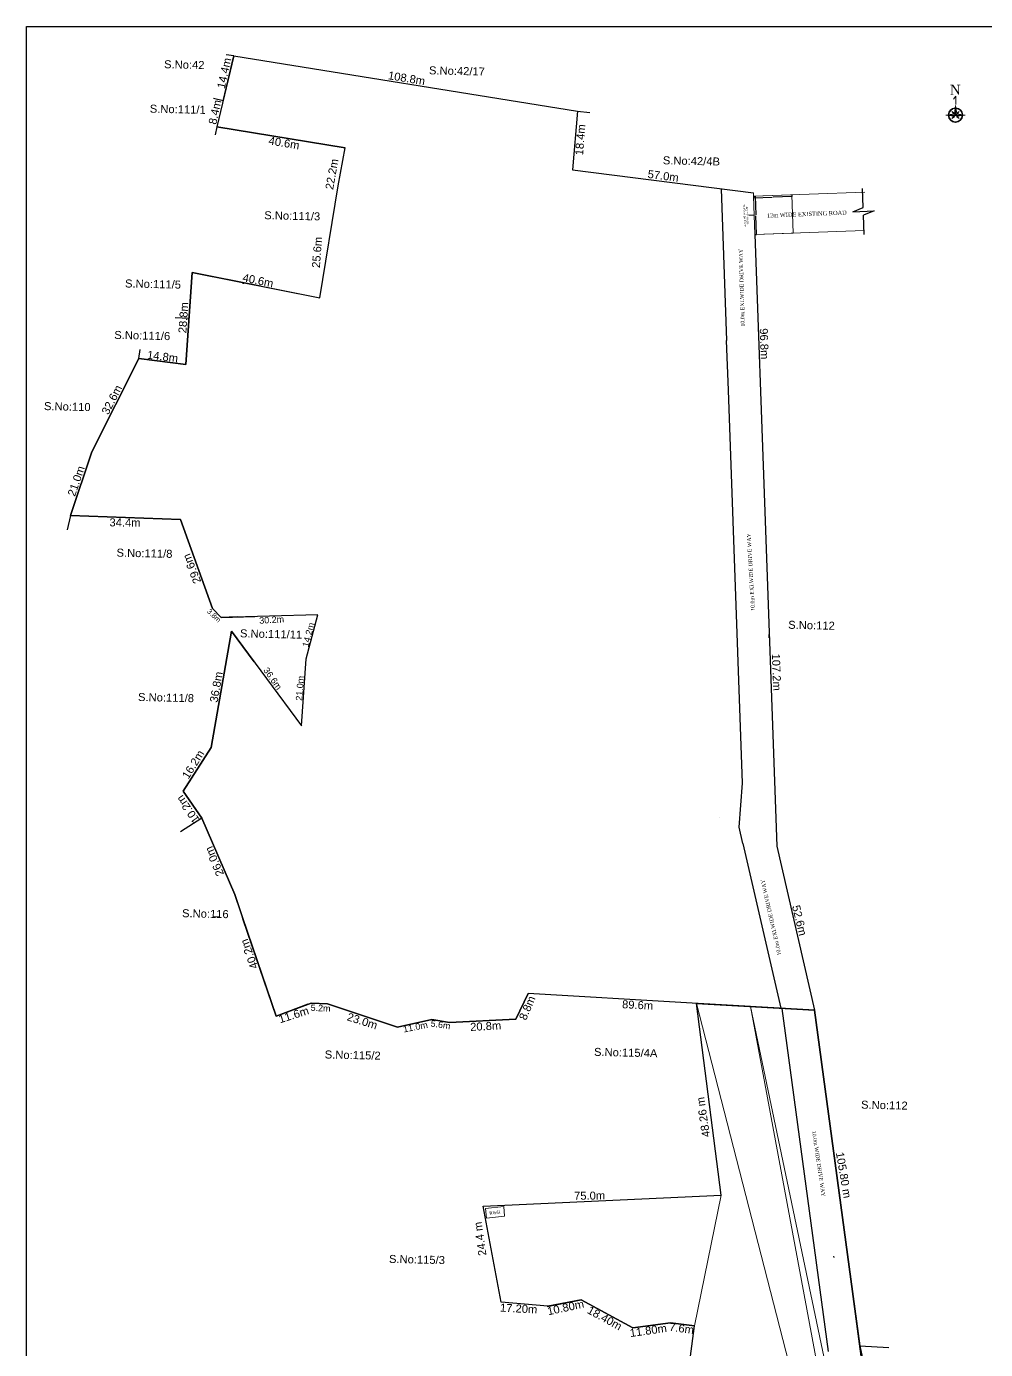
# Model space of a CAD drawing. Header units: metres. Extents: x 31037 to 31490, y -4422 to -3483.
# Drawn here: x 31036.9 to 31336.5, y -3896.1 to -3482.8 of the extents above; entities that cross this region are included whole.
import ezdxf
from ezdxf.enums import TextEntityAlignment as Align

# ---------------------------------------------------------------- set-up
doc = ezdxf.new("R2010")
doc.units = ezdxf.units.M
doc.header["$LTSCALE"] = 30
doc.header["$MEASUREMENT"] = 0
doc.header["$PDMODE"] = 34
doc.linetypes.add('HIDDEN', pattern=[0.375, 0.25, -0.125])
doc.layers.get('0').update_dxf_attribs({"color": 30, "lineweight": 40})
for name, color, linetype in [('BLK_1_LVL_0_SIDE_SETBACK2', 102, 'Continuous'), ('BLK_2_LVL_0_SIDE_SETBACK2', 102, 'Continuous'), ('BLK_3_LVL_0_SIDE_SETBACK2', 11, 'Continuous'), ('C', 7, 'Continuous'), ('FURNITURE', 2, 'HIDDEN'), ('PLOT_BOUNDARY', 70, 'Continuous'), ('ROAD_WIDTH', 2, 'Continuous')]:
    doc.layers.add(name, color=color, linetype=linetype)
for name, color, linetype, lineweight in [('BOR', 6, 'Continuous', 53), ('DIM', 5, 'Continuous', 25), ('NORTH_DIRECTION', 7, 'Continuous', 0), ('RWH', 7, 'Continuous', 50), ('TEXT', 11, 'Continuous', 30)]:
    doc.layers.add(name, color=color, linetype=linetype, lineweight=lineweight)
doc.styles.add('DIM', font='times.ttf')
doc.styles.add('ROMANC', font='times.ttf')
doc.styles.add('ROMANS', font='stylu.ttf', dxfattribs={"width": 0.75})
doc.styles.get("Standard").update_dxf_attribs({"font": 'times.ttf', "height": 0.05})
doc.styles.add('style2', font='arial.ttf')
doc.styles.add('X', font='times.ttf')
doc.dimstyles.new('Standard$0', dxfattribs={"dimtxt": 0.08, "dimasz": 0.05, "dimexe": 0.02, "dimexo": 0.05, "dimgap": 0.09, "dimtad": 0, "dimtih": 1, "dimtoh": 1, "dimzin": 0, "dimdsep": 46, "dimtxsty": 'Standard', "dimcen": 0.09, "dimclrd": 7, "dimclre": 7, "dimclrt": 7, "dimadec": 0, "dimazin": 0, "dimtfac": 1, "dimtofl": 0, "dimtmove": 0, "dimatfit": 3, "dimfxl": 0, "dimtolj": 1, "dimtzin": 0, "dimarcsym": 0})
doc.dimstyles.new('STANDARD$7', dxfattribs={"dimtxt": 0.18, "dimasz": 7, "dimexe": 0.18, "dimexo": 0.0625, "dimgap": 0.09, "dimtad": 0, "dimtih": 1, "dimtoh": 1, "dimdec": 3, "dimzin": 0, "dimdsep": 46, "dimtxsty": 'ROMANS', "dimcen": 0.09, "dimclrd": 3, "dimclrt": 2, "dimaunit": 1, "dimadec": 0, "dimazin": 0, "dimtfac": 1, "dimtdec": 3, "dimtofl": 0, "dimtmove": 2, "dimatfit": 3, "dimfxl": 0, "dimtolj": 1, "dimtzin": 0, "dimarcsym": 0})

# ---------------------------------------------------------------- blocks, each defined once
blk = doc.blocks.new('A$C0A757D51')
at = {"layer": 'FURNITURE'}
for p, q in [((2.12, 5.34), (2.12, 9.13)), ((0, 4.57), (4.24, 4.57)), ((2.12, 0), (2.12, 3.79))]:
    blk.add_line(p, q, dxfattribs=at)
for points in [[(0, 4.57), (2.12, 5.34)], [(4.24, 4.57), (2.12, 3.79)]]:
    blk.add_lwpolyline(points, dxfattribs=at)
blk = doc.blocks.new('_Oblique')
at = {"color": 0, "linetype": 'ByBlock', "lineweight": -2}
blk.add_line((-0.5, -0.5), (0.5, 0.5), dxfattribs=at)
blk = doc.blocks.new('*D67')
at = {"layer": 'Defpoints', "color": 0, "lineweight": 30}
for p in [(31249.79, -3731.03), (31256.98, -3731.13), (31257, -3729.99)]:
    blk.add_point(p, dxfattribs=at)
at = {"layer": 'DIM', "color": 7, "lineweight": 25, "insert": (31253.4, -3729.93), "char_height": 0.08, "attachment_point": 5}
blk.add_mtext('\\A1;7.19', dxfattribs=at)
blk = doc.blocks.new('*D99')
at = {"layer": 'Defpoints', "color": 0, "lineweight": 30}
for p in [(31264.01, -3535.82), (31264.44, -3547.81), (31264.94, -3547.79)]:
    blk.add_point(p, dxfattribs=at)
at = {"layer": 'ROAD_WIDTH', "color": 1, "lineweight": -2}
for p, q in [((31264.06, -3535.82), (31264.53, -3535.8)), ((31264.52, -3535.85), (31264.72, -3541.67)), ((31264.94, -3547.74), (31264.73, -3541.93)), ((31264.49, -3547.81), (31264.96, -3547.79))]:
    blk.add_line(p, q, dxfattribs=at)
at = {"layer": 'ROAD_WIDTH', "color": 1, "lineweight": 30}
for points in [[(31264.52, -3535.85), (31264.51, -3535.85), (31264.51, -3535.8)], [(31264.95, -3547.74), (31264.93, -3547.74), (31264.94, -3547.79)]]:
    blk.add_solid(points, dxfattribs=at)
at = {"layer": 'ROAD_WIDTH', "color": 1, "lineweight": 20, "insert": (31264.73, -3541.8), "char_height": 0.08, "attachment_point": 5}
blk.add_mtext('\\A1;12.00', dxfattribs=at)
blk = doc.blocks.new('*D137')
at = {"layer": 'Defpoints', "color": 0, "lineweight": 5}
for p in [(31264.01, -3535.82), (31276, -3535.39), (31276.02, -3535.94)]:
    blk.add_point(p, dxfattribs=at)
at = {"layer": 'ROAD_WIDTH', "color": 1, "lineweight": -2}
for p, q in [((31264.01, -3535.87), (31264.03, -3536.38)), ((31264.08, -3536.36), (31269.86, -3536.16)), ((31275.97, -3535.94), (31270.19, -3536.14)), ((31276, -3535.44), (31276.02, -3535.96))]:
    blk.add_line(p, q, dxfattribs=at)
at = {"layer": 'ROAD_WIDTH', "color": 1, "lineweight": 5}
for points in [[(31264.08, -3536.35), (31264.08, -3536.37), (31264.03, -3536.36)], [(31275.97, -3535.93), (31275.97, -3535.95), (31276.02, -3535.94)]]:
    blk.add_solid(points, dxfattribs=at)
at = {"layer": 'ROAD_WIDTH', "color": 1, "lineweight": 20, "insert": (31270.03, -3536.15), "char_height": 0.05, "attachment_point": 5}
blk.add_mtext('\\A1;12.00', dxfattribs=at)

msp = doc.modelspace()

# ---------------------------------------------------------------- linework, layer by layer
at = {"linetype": 'ByBlock', "lineweight": 5}
for p, q in [((31326.74007, -3510.13424), (31327.11357, -3507.52056)), ((31327.11357, -3507.52056), (31327.11343, -3510.50764)), ((31327.11357, -3507.52056), (31327.48684, -3510.13427)), ((31324.12635, -3510.5075), (31326.74007, -3510.13424)), ((31327.11343, -3510.50764), (31324.12635, -3510.5075)), ((31326.74003, -3510.88101), (31324.12635, -3510.5075)), ((31325.99323, -3511.62775), (31326.55334, -3510.881)), ((31326.74002, -3511.0677), (31325.99323, -3511.62775)), ((31325.99333, -3509.38743), (31326.74008, -3509.94755)), ((31326.55337, -3510.13423), (31325.99333, -3509.38743)), ((31326.74003, -3510.88101), (31327.11343, -3510.50764)), ((31326.74007, -3510.13424), (31327.11343, -3510.50764)), ((31327.11343, -3510.50764), (31327.48684, -3510.13427)), ((31330.10052, -3510.50778), (31327.11343, -3510.50764)), ((31327.11343, -3510.50764), (31327.4868, -3510.88104)), ((31328.23354, -3511.62785), (31327.48679, -3511.06774)), ((31330.10052, -3510.50778), (31327.4868, -3510.88104)), ((31327.48684, -3510.13427), (31330.10052, -3510.50778)), ((31327.48685, -3509.94758), (31328.23364, -3509.38754)), ((31327.6735, -3510.88105), (31328.23354, -3511.62785)), ((31328.23364, -3509.38754), (31327.67353, -3510.13428))]:
    msp.add_line(p, q, dxfattribs=at)
at = {"color": 1, "lineweight": 5}
msp.add_line((31264.43762, -3547.81143), (31276.42951, -3547.37047), dxfattribs=at)
at = {"linetype": 'ByBlock', "lineweight": 5}
for radius, start, end in [(2.27122, 92.5864995, 177.4082645), (2.27122, 359.997382, 87.4082645), (2.27122, 182.5864995, 267.4082645), (2.08729, 183.5437868, 266.4509772), (2.08729, 93.5437868, 176.4509772), (2.27122, 269.997382, 357.4082645), (2.08729, 269.997382, 356.4509772), (2.08729, 359.997382, 86.4509772)]:
    msp.add_arc((31327.11343, -3510.50764), radius, start, end, dxfattribs=at)
at = {"layer": 'BLK_1_LVL_0_SIDE_SETBACK2', "color": 102, "lineweight": 20}
msp.add_lwpolyline([(31179.50099, -3953.53193), (31179.2619, -3932.72175), (31239.66844, -3933.82955), (31245.59536, -3888.66484), (31253.91582, -3847.88382), (31246.24152, -3787.97082), (31283.02047, -3790.10645), (31297.21412, -3894.95005), (31303.73882, -3955.82071)], close=True, dxfattribs=at)
at = {"layer": 'BLK_2_LVL_0_SIDE_SETBACK2', "color": 102, "lineweight": 18}
msp.add_lwpolyline([(31309.74114, -4035.12959), (31246.24152, -3787.97082), (31263.05411, -3788.94707), (31314.48755, -4034.42573)], close=True, dxfattribs=at)
at = {"layer": 'BLK_3_LVL_0_SIDE_SETBACK2', "color": 102, "lineweight": 18}
msp.add_lwpolyline([(31312.17904, -4052.96133), (31263.05411, -3788.94707), (31283.02047, -3790.10645), (31318.11326, -4052.07529)], close=True, dxfattribs=at)
at = {"layer": 'BOR', "color": 0, "lineweight": 25}
for p, q in [((31098.30612, -3506.04889), (31101.62434, -3492.03641)), ((31098.30612, -3506.04889), (31101.62434, -3492.03641)), ((31098.30612, -3506.04889), (31101.62434, -3492.03641)), ((31098.30612, -3506.04889), (31101.62434, -3492.03641)), ((31136.44733, -3520.71951), (31096.37049, -3514.22283)), ((31136.44733, -3520.71951), (31096.37049, -3514.22283)), ((31136.44733, -3520.71951), (31096.37049, -3514.22283)), ((31136.44733, -3520.71951), (31096.37049, -3514.22283)), ((31264.43762, -3547.81143), (31267.42405, -3631.54496)), ((31264.43762, -3547.81143), (31267.42405, -3631.54496)), ((31264.43762, -3547.81143), (31267.42405, -3631.54496)), ((31264.43762, -3547.81143), (31267.42405, -3631.54496)), ((31057.36676, -3615.66246), (31071.99589, -3586.52917)), ((31057.36676, -3615.66246), (31071.99589, -3586.52917)), ((31057.36676, -3615.66246), (31071.99589, -3586.52917)), ((31057.36676, -3615.66246), (31071.99589, -3586.52917)), ((31071.99589, -3586.52917), (31086.68228, -3588.3594)), ((31071.99589, -3586.52917), (31086.68228, -3588.3594)), ((31071.99589, -3586.52917), (31086.68228, -3588.3594)), ((31071.99589, -3586.52917), (31086.68228, -3588.3594)), ((31050.60861, -3635.5453), (31057.36676, -3615.66246)), ((31050.60861, -3635.5453), (31057.36676, -3615.66246)), ((31050.60861, -3635.5453), (31057.36676, -3615.66246)), ((31050.60861, -3635.5453), (31057.36676, -3615.66246)), ((31267.42405, -3631.54496), (31271.25084, -3738.84013)), ((31267.42405, -3631.54496), (31271.25084, -3738.84013)), ((31267.42405, -3631.54496), (31271.25084, -3738.84013)), ((31267.42405, -3631.54496), (31271.25084, -3738.84013)), ((31084.98495, -3636.82097), (31050.60861, -3635.5453)), ((31084.98495, -3636.82097), (31050.60861, -3635.5453)), ((31084.98495, -3636.82097), (31050.60861, -3635.5453)), ((31084.98495, -3636.82097), (31050.60861, -3635.5453)), ((31095.04981, -3664.65718), (31084.98495, -3636.82097)), ((31095.04981, -3664.65718), (31084.98495, -3636.82097)), ((31095.04981, -3664.65718), (31084.98495, -3636.82097)), ((31095.04981, -3664.65718), (31084.98495, -3636.82097)), ((31097.69135, -3667.38889), (31095.04981, -3664.65718)), ((31097.69135, -3667.38889), (31095.04981, -3664.65718)), ((31097.69135, -3667.38889), (31095.04981, -3664.65718)), ((31097.69135, -3667.38889), (31095.04981, -3664.65718)), ((31124.285, -3680.3472), (31127.88131, -3666.61015)), ((31124.285, -3680.3472), (31127.88131, -3666.61015)), ((31124.285, -3680.3472), (31127.88131, -3666.61015)), ((31124.285, -3680.3472), (31127.88131, -3666.61015)), ((31100.91612, -3671.74423), (31122.79551, -3701.29431)), ((31100.91612, -3671.74423), (31122.79551, -3701.29431)), ((31100.91612, -3671.74423), (31122.79551, -3701.29431)), ((31100.91612, -3671.74423), (31122.79551, -3701.29431)), ((31122.79551, -3701.29431), (31124.285, -3680.3472)), ((31122.79551, -3701.29431), (31124.285, -3680.3472)), ((31122.79551, -3701.29431), (31124.285, -3680.3472)), ((31122.79551, -3701.29431), (31124.285, -3680.3472)), ((31101.95492, -3753.93297), (31091.66556, -3730.0556)), ((31101.95492, -3753.93297), (31091.66556, -3730.0556)), ((31101.95492, -3753.93297), (31091.66556, -3730.0556)), ((31101.95492, -3753.93297), (31091.66556, -3730.0556)), ((31271.25084, -3738.84013), (31283.02047, -3790.10645)), ((31271.25084, -3738.84013), (31283.02047, -3790.10645)), ((31271.25084, -3738.84013), (31283.02047, -3790.10645)), ((31271.25084, -3738.84013), (31283.02047, -3790.10645)), ((31193.57115, -3784.91243), (31189.78716, -3792.85733)), ((31193.57115, -3784.91243), (31189.78716, -3792.85733)), ((31193.57115, -3784.91243), (31189.78716, -3792.85733)), ((31193.57115, -3784.91243), (31189.78716, -3792.85733)), ((31125.78461, -3787.85405), (31114.91936, -3791.98509)), ((31125.78461, -3787.85405), (31114.91936, -3791.98509)), ((31125.78461, -3787.85405), (31114.91936, -3791.98509)), ((31125.78461, -3787.85405), (31114.91936, -3791.98509)), ((31130.97966, -3788.08074), (31125.78461, -3787.85405)), ((31130.97966, -3788.08074), (31125.78461, -3787.85405)), ((31130.97966, -3788.08074), (31125.78461, -3787.85405)), ((31130.97966, -3788.08074), (31125.78461, -3787.85405)), ((31152.77608, -3795.42351), (31130.97966, -3788.08074)), ((31152.77608, -3795.42351), (31130.97966, -3788.08074)), ((31152.77608, -3795.42351), (31130.97966, -3788.08074)), ((31152.77608, -3795.42351), (31130.97966, -3788.08074)), ((31163.49303, -3792.94419), (31152.77608, -3795.42351)), ((31163.49303, -3792.94419), (31152.77608, -3795.42351)), ((31163.49303, -3792.94419), (31152.77608, -3795.42351)), ((31163.49303, -3792.94419), (31152.77608, -3795.42351)), ((31169.01276, -3793.88897), (31163.49303, -3792.94419)), ((31169.01276, -3793.88897), (31163.49303, -3792.94419)), ((31169.01276, -3793.88897), (31163.49303, -3792.94419)), ((31169.01276, -3793.88897), (31163.49303, -3792.94419)), ((31189.78716, -3792.85733), (31169.01276, -3793.88897)), ((31189.78716, -3792.85733), (31169.01276, -3793.88897)), ((31189.78716, -3792.85733), (31169.01276, -3793.88897)), ((31189.78716, -3792.85733), (31169.01276, -3793.88897))]:
    msp.add_line(p, q, dxfattribs=at)
at = {"layer": 'BOR', "color": 0, "lineweight": 20}
msp.add_line((31263.97378, -3534.80647), (31264.0099, -3535.81906), dxfattribs=at)
msp.add_line((31263.97378, -3534.80647), (31264.0099, -3535.81906), dxfattribs=at)
msp.add_line((31263.97378, -3534.80647), (31264.0099, -3535.81906), dxfattribs=at)
msp.add_line((31263.97378, -3534.80647), (31264.0099, -3535.81906), dxfattribs=at)
at = {"layer": 'C', "color": 0, "lineweight": 20}
for p, q in [((31264.0099, -3535.81906), (31298.79628, -3534.57837)), ((31264.0099, -3535.81906), (31298.79628, -3534.57837)), ((31264.0099, -3535.81906), (31298.79628, -3534.57837)), ((31264.0099, -3535.81906), (31298.79628, -3534.57837)), ((31264.43762, -3547.81143), (31298.57493, -3546.59389)), ((31264.43762, -3547.81143), (31298.57493, -3546.59389)), ((31264.43762, -3547.81143), (31298.57493, -3546.59389)), ((31264.43762, -3547.81143), (31298.57493, -3546.59389))]:
    msp.add_line(p, q, dxfattribs=at)
at = {"layer": 'C', "color": 0, "lineweight": 25}
msp.add_line((31260.716, -3738.01111), (31272.51256, -3789.49629), dxfattribs=at)
msp.add_line((31260.716, -3738.01111), (31272.51256, -3789.49629), dxfattribs=at)
msp.add_line((31260.716, -3738.01111), (31272.51256, -3789.49629), dxfattribs=at)
msp.add_line((31260.716, -3738.01111), (31272.51256, -3789.49629), dxfattribs=at)
at = {"layer": 'C', "color": 0, "lineweight": 20}
msp.add_lwpolyline([(31263.97378, -3534.80647), (31264.0099, -3535.81906)], dxfattribs=at)
msp.add_lwpolyline([(31263.97378, -3534.80647), (31264.0099, -3535.81906)], dxfattribs=at)
msp.add_lwpolyline([(31263.97378, -3534.80647), (31264.0099, -3535.81906)], dxfattribs=at)
at = {"layer": 'C', "color": 0, "lineweight": 25}
msp.add_lwpolyline([(31264.43762, -3547.81143), (31267.42405, -3631.54496), (31271.25084, -3738.84013), (31283.02047, -3790.10645)], dxfattribs=at)
msp.add_lwpolyline([(31264.43762, -3547.81143), (31267.42405, -3631.54496), (31271.25084, -3738.84013), (31283.02047, -3790.10645)], dxfattribs=at)
msp.add_lwpolyline([(31264.43762, -3547.81143), (31267.42405, -3631.54496), (31271.25084, -3738.84013), (31283.02047, -3790.10645)], dxfattribs=at)
at = {"layer": 'DIM', "color": 0, "lineweight": 25}
for p, q in [((31036.8944, -3482.831), (31484.63417, -3482.831)), ((31036.8944, -3482.831), (31484.63417, -3482.831)), ((31036.8944, -3482.831), (31484.63417, -3482.831)), ((31036.8944, -3482.831), (31486.18085, -3482.831)), ((31036.8944, -4133.39657), (31036.8944, -3482.831)), ((31101.62434, -3492.03641), (31099.30226, -3491.72417)), ((31101.62434, -3492.03641), (31099.30226, -3491.72417)), ((31101.62434, -3492.03641), (31099.30226, -3491.72417)), ((31101.62434, -3492.03641), (31099.30226, -3491.72417)), ((31101.62434, -3492.03641), (31096.37049, -3514.22283)), ((31101.62434, -3492.03641), (31209.04456, -3509.30883)), ((31101.62434, -3492.03641), (31209.04456, -3509.30883)), ((31101.62434, -3492.03641), (31209.04456, -3509.30883)), ((31101.62434, -3492.03641), (31209.04456, -3509.30883)), ((31098.30612, -3506.04889), (31095.29681, -3505.36658)), ((31098.30612, -3506.04889), (31095.29681, -3505.36658)), ((31098.30612, -3506.04889), (31095.29681, -3505.36658)), ((31098.30612, -3506.04889), (31095.29681, -3505.36658)), ((31209.04456, -3509.30883), (31207.4264, -3527.63753)), ((31209.04456, -3509.30883), (31207.4264, -3527.63753)), ((31209.04456, -3509.30883), (31207.4264, -3527.63753)), ((31209.04456, -3509.30883), (31207.4264, -3527.63753)), ((31209.04456, -3509.30883), (31212.92737, -3509.74703)), ((31209.04456, -3509.30883), (31212.92737, -3509.74703)), ((31209.04456, -3509.30883), (31212.92737, -3509.74703)), ((31209.04456, -3509.30883), (31212.92737, -3509.74703)), ((31096.37049, -3514.22283), (31095.84324, -3516.67652)), ((31096.37049, -3514.22283), (31095.84324, -3516.67652)), ((31096.37049, -3514.22283), (31095.84324, -3516.67652)), ((31096.37049, -3514.22283), (31095.84324, -3516.67652)), ((31096.37049, -3514.22283), (31136.44733, -3520.71951)), ((31134.30932, -3532.55556), (31136.44733, -3520.71951)), ((31134.30932, -3532.55556), (31136.44733, -3520.71951)), ((31134.30932, -3532.55556), (31136.44733, -3520.71951)), ((31134.30932, -3532.55556), (31136.44733, -3520.71951)), ((31207.4264, -3527.63753), (31263.97378, -3534.80647)), ((31207.4264, -3527.63753), (31263.97378, -3534.80647)), ((31207.4264, -3527.63753), (31263.97378, -3534.80647)), ((31207.4264, -3527.63753), (31263.97378, -3534.80647)), ((31128.51499, -3567.61303), (31134.30932, -3532.55556)), ((31128.51499, -3567.61303), (31134.30932, -3532.55556)), ((31128.51499, -3567.61303), (31134.30932, -3532.55556)), ((31128.51499, -3567.61303), (31134.30932, -3532.55556)), ((31086.68228, -3588.3594), (31088.6795, -3559.62874)), ((31088.6795, -3559.62874), (31086.68228, -3588.3594)), ((31086.68228, -3588.3594), (31088.6795, -3559.62874)), ((31088.6795, -3559.62874), (31086.68228, -3588.3594)), ((31086.68228, -3588.3594), (31088.6795, -3559.62874)), ((31088.6795, -3559.62874), (31086.68228, -3588.3594)), ((31086.68228, -3588.3594), (31088.6795, -3559.62874)), ((31088.6795, -3559.62874), (31086.68228, -3588.3594)), ((31088.6795, -3559.62874), (31128.51499, -3567.61303)), ((31110.14693, -3563.93149), (31088.6795, -3559.62874)), ((31088.6795, -3559.62874), (31128.51499, -3567.61303)), ((31110.14693, -3563.93149), (31088.6795, -3559.62874)), ((31088.6795, -3559.62874), (31128.51499, -3567.61303)), ((31110.14693, -3563.93149), (31088.6795, -3559.62874)), ((31088.6795, -3559.62874), (31128.51499, -3567.61303)), ((31110.14693, -3563.93149), (31088.6795, -3559.62874)), ((31104.62103, -3563.17655), (31104.6275, -3562.82522)), ((31104.62103, -3563.17655), (31104.6275, -3562.82522)), ((31104.6275, -3562.82522), (31114.43249, -3564.79045)), ((31104.6275, -3562.82522), (31114.43249, -3564.79045)), ((31104.6275, -3562.82522), (31114.43249, -3564.79045)), ((31104.6275, -3562.82522), (31114.43249, -3564.79045)), ((31087.68089, -3573.99407), (31083.37989, -3573.85325)), ((31087.68089, -3573.99407), (31083.37989, -3573.85325)), ((31087.68089, -3573.99407), (31083.37989, -3573.85325)), ((31087.68089, -3573.99407), (31083.37989, -3573.85325)), ((31256.21485, -3596.45655), (31255.6114, -3580.90018)), ((31071.99589, -3586.52917), (31057.36676, -3615.66246)), ((31071.99589, -3586.52917), (31057.36676, -3615.66246)), ((31071.99589, -3586.52917), (31057.36676, -3615.66246)), ((31071.99589, -3586.52917), (31057.36676, -3615.66246)), ((31071.99589, -3586.52917), (31072.42508, -3583.74961)), ((31071.99589, -3586.52917), (31072.42508, -3583.74961)), ((31071.99589, -3586.52917), (31072.42508, -3583.74961)), ((31071.99589, -3586.52917), (31072.42508, -3583.74961)), ((31086.68228, -3588.3594), (31071.99589, -3586.52917)), ((31086.68228, -3588.3594), (31071.99589, -3586.52917)), ((31086.68228, -3588.3594), (31071.99589, -3586.52917)), ((31086.68228, -3588.3594), (31071.99589, -3586.52917)), ((31260.54204, -3719.16442), (31256.21485, -3596.45655)), ((31057.36676, -3615.66246), (31050.60861, -3635.5453)), ((31057.36676, -3615.66246), (31050.60861, -3635.5453)), ((31057.36676, -3615.66246), (31050.60861, -3635.5453)), ((31057.36676, -3615.66246), (31050.60861, -3635.5453)), ((31050.60861, -3635.5453), (31049.57226, -3640.02406)), ((31050.60861, -3635.5453), (31049.57226, -3640.02406)), ((31050.60861, -3635.5453), (31049.57226, -3640.02406)), ((31050.60861, -3635.5453), (31049.57226, -3640.02406)), ((31050.60861, -3635.5453), (31084.98495, -3636.82097)), ((31050.60861, -3635.5453), (31084.98495, -3636.82097)), ((31050.60861, -3635.5453), (31084.98495, -3636.82097)), ((31050.60861, -3635.5453), (31084.98495, -3636.82097)), ((31084.98495, -3636.82097), (31095.04981, -3664.65718)), ((31084.98495, -3636.82097), (31095.04981, -3664.65718)), ((31084.98495, -3636.82097), (31095.04981, -3664.65718)), ((31084.98495, -3636.82097), (31095.04981, -3664.65718)), ((31095.04981, -3664.65718), (31097.69135, -3667.38889)), ((31095.04981, -3664.65718), (31097.69135, -3667.38889)), ((31095.04981, -3664.65718), (31097.69135, -3667.38889)), ((31095.04981, -3664.65718), (31097.69135, -3667.38889)), ((31127.88131, -3666.61015), (31097.69135, -3667.38889)), ((31127.88131, -3666.61015), (31097.69135, -3667.38889)), ((31127.88131, -3666.61015), (31097.69135, -3667.38889)), ((31127.88131, -3666.61015), (31097.69135, -3667.38889)), ((31097.69135, -3667.38889), (31108.246, -3667.11664)), ((31097.69135, -3667.38889), (31108.246, -3667.11664)), ((31097.69135, -3667.38889), (31108.246, -3667.11664)), ((31097.69135, -3667.38889), (31108.246, -3667.11664)), ((31094.58082, -3707.99481), (31100.91612, -3671.74423)), ((31100.91612, -3671.74423), (31094.58082, -3707.99481)), ((31094.58082, -3707.99481), (31100.91612, -3671.74423)), ((31100.91612, -3671.74423), (31094.58082, -3707.99481)), ((31094.58082, -3707.99481), (31100.91612, -3671.74423)), ((31100.91612, -3671.74423), (31094.58082, -3707.99481)), ((31094.58082, -3707.99481), (31100.91612, -3671.74423)), ((31100.91612, -3671.74423), (31094.58082, -3707.99481)), ((31107.98486, -3681.29121), (31100.91612, -3671.74423)), ((31107.98486, -3681.29121), (31100.91612, -3671.74423)), ((31107.98486, -3681.29121), (31100.91612, -3671.74423)), ((31107.98486, -3681.29121), (31100.91612, -3671.74423)), ((31268.91052, -3673.43372), (31268.87106, -3672.71046)), ((31085.8764, -3721.65764), (31094.58082, -3707.99481)), ((31094.58082, -3707.99481), (31085.8764, -3721.65764)), ((31085.8764, -3721.65764), (31094.58082, -3707.99481)), ((31094.58082, -3707.99481), (31085.8764, -3721.65764)), ((31085.8764, -3721.65764), (31094.58082, -3707.99481)), ((31094.58082, -3707.99481), (31085.8764, -3721.65764)), ((31085.8764, -3721.65764), (31094.58082, -3707.99481)), ((31094.58082, -3707.99481), (31085.8764, -3721.65764)), ((31091.66556, -3730.0556), (31085.8764, -3721.65764)), ((31085.8764, -3721.65764), (31091.66556, -3730.0556)), ((31091.66556, -3730.0556), (31085.8764, -3721.65764)), ((31085.8764, -3721.65764), (31091.66556, -3730.0556)), ((31091.66556, -3730.0556), (31085.8764, -3721.65764)), ((31085.8764, -3721.65764), (31091.66556, -3730.0556)), ((31091.66556, -3730.0556), (31085.8764, -3721.65764)), ((31085.8764, -3721.65764), (31091.66556, -3730.0556)), ((31259.54077, -3732.88189), (31260.54204, -3719.16442)), ((31091.66556, -3730.0556), (31085.04026, -3734.41505)), ((31091.66556, -3730.0556), (31085.04026, -3734.41505)), ((31091.66556, -3730.0556), (31085.04026, -3734.41505)), ((31091.66556, -3730.0556), (31085.04026, -3734.41505)), ((31091.66556, -3730.0556), (31101.95492, -3753.93297)), ((31091.66556, -3730.0556), (31101.95492, -3753.93297)), ((31091.66556, -3730.0556), (31101.95492, -3753.93297)), ((31091.66556, -3730.0556), (31101.95492, -3753.93297)), ((31260.716, -3738.01111), (31259.54077, -3732.88189)), ((31114.91936, -3791.98509), (31101.95492, -3753.93297)), ((31101.95492, -3753.93297), (31104.41205, -3761.14493)), ((31114.91936, -3791.98509), (31101.95492, -3753.93297)), ((31101.95492, -3753.93297), (31104.41205, -3761.14493)), ((31114.91936, -3791.98509), (31101.95492, -3753.93297)), ((31101.95492, -3753.93297), (31104.41205, -3761.14493)), ((31114.91936, -3791.98509), (31101.95492, -3753.93297)), ((31101.95492, -3753.93297), (31104.41205, -3761.14493)), ((31189.78716, -3792.85733), (31193.57115, -3784.91243)), ((31193.57115, -3784.91243), (31189.78716, -3792.85733)), ((31243.08774, -3787.78769), (31193.57115, -3784.91243)), ((31114.91936, -3791.98509), (31125.78461, -3787.85405)), ((31125.78461, -3787.85405), (31130.97966, -3788.08074)), ((31130.97966, -3788.08074), (31152.77608, -3795.42351)), ((31283.02047, -3790.10645), (31243.08774, -3787.78769)), ((31283.02047, -3790.10645), (31243.08774, -3787.78769)), ((31152.77608, -3795.42351), (31163.49303, -3792.94419)), ((31163.49303, -3792.94419), (31169.01276, -3793.88897)), ((31169.01276, -3793.88897), (31189.78716, -3792.85733)), ((31272.8493, -3789.51584), (31287.35373, -3896.65512)), ((31283.02047, -3790.10645), (31297.21412, -3894.95005)), ((31283.02047, -3790.10645), (31297.21412, -3894.95005)), ((31297.21412, -3894.95005), (31283.02047, -3790.10645)), ((31199.59181, -3882.58202), (31210.16347, -3880.51779)), ((31210.16347, -3880.51779), (31199.72328, -3882.55655)), ((31226.34963, -3889.26811), (31210.16347, -3880.51779)), ((31210.16347, -3880.51779), (31226.34963, -3889.26811)), ((31238.05108, -3887.74623), (31226.34963, -3889.26811)), ((31226.34963, -3889.26811), (31238.05108, -3887.74623)), ((31245.59536, -3888.66484), (31238.05108, -3887.74623)), ((31238.05108, -3887.74623), (31245.59536, -3888.66484)), ((31297.21412, -3894.95005), (31311.7447, -3963.83417)), ((31297.21412, -3894.95005), (31311.7447, -3963.83417)), ((31311.7447, -3963.83417), (31297.21412, -3894.95005)), ((31297.21412, -3894.95005), (31306.29135, -3895.47713))]:
    msp.add_line(p, q, dxfattribs=at)
at = {"layer": 'DIM', "color": 0, "lineweight": 20}
msp.add_line((31264.43762, -3547.81143), (31264.0099, -3535.81906), dxfattribs=at)
at = {"layer": 'DIM', "color": 0, "lineweight": 25}
for points in [[(31101.62434, -3492.03641), (31096.37049, -3514.22283), (31136.44733, -3520.71951)], [(31101.62434, -3492.03641), (31096.37049, -3514.22283), (31136.44733, -3520.71951)], [(31101.62434, -3492.03641), (31096.37049, -3514.22283), (31136.44733, -3520.71951)], [(31101.62434, -3492.03641), (31096.37049, -3514.22283), (31136.44733, -3520.71951)], [(31253.92197, -3533.53213), (31255.6114, -3580.90018), (31255.6114, -3580.90018), (31255.6114, -3580.90018)], [(31264.43762, -3547.81143), (31267.42405, -3631.54496), (31271.25084, -3738.84013), (31283.02047, -3790.10645)], [(31091.64541, -3560.2232), (31104.6275, -3562.82522), (31104.62089, -3563.17652)], [(31091.64541, -3560.2232), (31104.6275, -3562.82522), (31104.62089, -3563.17652)], [(31091.64541, -3560.2232), (31091.64541, -3560.2232), (31128.51499, -3567.61303)], [(31102.66277, -3667.26065), (31102.66277, -3667.26065), (31097.69135, -3667.38889), (31095.04981, -3664.65718), (31084.98495, -3636.82097), (31050.60861, -3635.5453), (31057.36676, -3615.66246), (31071.99589, -3586.52917), (31086.41698, -3588.32634), (31086.68401, -3588.33461)]]:
    msp.add_lwpolyline(points, dxfattribs=at)
at = {"layer": 'DIM', "color": 0, "lineweight": 20}
msp.add_lwpolyline([(31263.97378, -3534.80647), (31264.0099, -3535.81906)], dxfattribs=at)
at = {"layer": 'DIM', "color": 0, "lineweight": 25}
msp.add_lwpolyline([(31104.63731, -3761.8061), (31104.41205, -3761.14493), (31114.91936, -3791.98509), (31124.7752, -3788.23783), (31124.7752, -3788.23783), (31114.91936, -3791.98509)], close=True, dxfattribs=at)
msp.add_lwpolyline([(31104.63731, -3761.8061), (31104.41205, -3761.14493), (31114.91936, -3791.98509), (31124.7752, -3788.23783), (31124.7752, -3788.23783), (31114.91936, -3791.98509)], close=True, dxfattribs=at)
at = {"layer": 'NORTH_DIRECTION', "color": 7, "lineweight": 5}
msp.add_lwpolyline([(31327.24117, -3507.19368), (31327.24117, -3507.19368), (31327.24117, -3504.6117), (31326.49971, -3505.5311)], dxfattribs=at)
at = {"layer": 'PLOT_BOUNDARY', "color": 70, "lineweight": 25}
msp.add_lwpolyline([(31246.24152, -3787.97082), (31283.02047, -3790.10645), (31297.21412, -3894.95005), (31311.7447, -3963.83417), (31328.13266, -4074.54095), (31334.23628, -4121.23021), (31309.80247, -4118.96453), (31311.33576, -4087.19924), (31210.50438, -4082.34085), (31210.77866, -4067.45272), (31175.8157, -4066.49365), (31171.57477, -4053.15144), (31152.59046, -3932.23264), (31239.66844, -3933.8295), (31245.59536, -3888.66484), (31238.05108, -3887.74623), (31226.34963, -3889.26811), (31210.19471, -3880.52816), (31199.72328, -3882.55655), (31185.13003, -3881.27766), (31179.55068, -3851.33513), (31253.91582, -3847.88382)], close=True, dxfattribs=at)
at = {"layer": 'ROAD_WIDTH', "color": 1, "lineweight": 20}
msp.add_lwpolyline([(31264.0099, -3535.81906), (31264.43762, -3547.81143), (31276.42999, -3547.38371), (31276.00227, -3535.39134)], close=True, dxfattribs=at)
at = {"layer": 'RWH', "color": 130, "lineweight": 5}
msp.add_lwpolyline([(31180.27214, -3851.98003), (31185.96337, -3851.40831), (31186.26868, -3854.4475), (31180.57745, -3855.01923)], close=True, dxfattribs=at)
at = {"layer": 'TEXT', "color": 0, "lineweight": 25}
for p, q in [((31097.33229, -3760.9834), (31095.28172, -3760.94563)), ((31097.33229, -3760.9834), (31095.28172, -3760.94563)), ((31289.04201, -3866.93148), (31289.11934, -3867.34898)), ((31210.19471, -3880.52816), (31199.59181, -3882.58202))]:
    msp.add_line(p, q, dxfattribs=at)

# ---------------------------------------------------------------- block references
at = {"layer": 'C', "color": 0, "lineweight": 20, "xscale": 1.578651627972249, "yscale": 1.578651627972249, "zscale": 1.578651627972249, "rotation": 2.105887236120456}
msp.add_blockref('A$C0A757D51', (31295.2769, -3547.9175), dxfattribs=at)
msp.add_blockref('A$C0A757D51', (31295.2769, -3547.9175), dxfattribs=at)
msp.add_blockref('A$C0A757D51', (31295.2769, -3547.9175), dxfattribs=at)
msp.add_blockref('A$C0A757D51', (31295.2769, -3547.9175), dxfattribs=at)
at = {"layer": 'DIM', "color": 0, "lineweight": 25, "xscale": 0.4, "yscale": 0.4, "zscale": 0.4, "rotation": 3.122223137189108}
msp.add_blockref('_Oblique', (31268.91191, -3673.45935), dxfattribs=at)

# ---------------------------------------------------------------- texts
at = {"layer": 'DIM', "color": 0, "lineweight": 25, "style": 'style2'}
msp.add_text('20.8m', height=2.5, rotation=2.8800777, dxfattribs=at).set_placement((31175.56204, -3796.56022))
at = {"layer": 'NORTH_DIRECTION', "color": 7, "lineweight": 5, "insert": (31325.35407, -3501.05553), "char_height": 3.08479, "attachment_point": 1, "rotation": 359.997382, "style": 'X'}
msp.add_mtext_dynamic_manual_height_columns('N', width=0.606216, gutter_width=1000, heights=[0], dxfattribs=at)
at = {"layer": 'TEXT', "color": 0, "lineweight": 25}
for s, height, rotation, style, p in [('S.No:42', 2.5, 358.6935971, 'style2', (31079.86427, -3495.86087)), ('S.No:42', 2.5, 358.6935971, 'style2', (31079.86427, -3495.86087)), ('S.No:42', 2.5, 358.6935971, 'style2', (31079.86427, -3495.86087)), ('S.No:42', 2.5, 358.6935971, 'style2', (31079.86427, -3495.86087)), ('14.4m', 2.5, 77.6258451, 'style2', (31098.82778, -3502.4291)), ('14.4m', 2.5, 77.6258451, 'style2', (31098.82778, -3502.4291)), ('14.4m', 2.5, 77.6258451, 'style2', (31098.82778, -3502.4291)), ('14.4m', 2.5, 77.6258451, 'style2', (31098.82778, -3502.4291)), ('S.No:42/17', 2.5, 358.6935971, 'style2', (31162.61018, -3497.77344)), ('S.No:42/17', 2.5, 358.6935971, 'style2', (31162.61018, -3497.77344)), ('S.No:42/17', 2.5, 358.6935971, 'style2', (31162.61018, -3497.77344)), ('S.No:42/17', 2.5, 358.6935971, 'style2', (31162.61018, -3497.77344)), ('108.8m', 2.5, 350.6682098, 'style2', (31149.70539, -3499.27364)), ('108.8m', 2.5, 350.6682098, 'style2', (31149.70539, -3499.27364)), ('108.8m', 2.5, 350.6682098, 'style2', (31149.70539, -3499.27364)), ('108.8m', 2.5, 350.6682098, 'style2', (31149.70539, -3499.27364)), ('S.No:111/1', 2.5, 358.6935971, 'style2', (31075.39156, -3509.74237)), ('8.4m', 2.5, 77.6258451, 'style2', (31096.14648, -3513.63813)), ('8.4m', 2.5, 77.6258451, 'style2', (31096.14648, -3513.63813)), ('8.4m', 2.5, 77.6258451, 'style2', (31096.14648, -3513.63813)), ('8.4m', 2.5, 77.6258451, 'style2', (31096.14648, -3513.63813)), ('18.4m', 2.5, 85.6252439, 'style2', (31210.75537, -3523.15294)), ('18.4m', 2.5, 85.6252439, 'style2', (31210.75537, -3523.15294)), ('18.4m', 2.5, 85.6252439, 'style2', (31210.75537, -3523.15294)), ('18.4m', 2.5, 85.6252439, 'style2', (31210.75537, -3523.15294)), ('40.6m', 2.5, 350.390135, 'style2', (31112.39189, -3519.63047)), ('40.6m', 2.5, 350.390135, 'style2', (31112.39189, -3519.63047)), ('40.6m', 2.5, 350.390135, 'style2', (31112.39189, -3519.63047)), ('40.6m', 2.5, 350.390135, 'style2', (31112.39189, -3519.63047)), ('22.2m', 2.5, 79.9590996, 'style2', (31132.67601, -3533.96078)), ('S.No:42/4B', 2.5, 358.6935971, 'style2', (31235.65394, -3525.87453)), ('S.No:42/4B', 2.5, 358.6935971, 'style2', (31235.65394, -3525.87453)), ('S.No:42/4B', 2.5, 358.6935971, 'style2', (31235.65394, -3525.87453)), ('S.No:42/4B', 2.5, 358.6935971, 'style2', (31235.65394, -3525.87453)), ('57.0m', 2.5, 352.8608772, 'style2', (31230.8326, -3530.12325)), ('57.0m', 2.5, 352.8608772, 'style2', (31230.8326, -3530.12325)), ('57.0m', 2.5, 352.8608772, 'style2', (31230.8326, -3530.12325)), ('57.0m', 2.5, 352.8608772, 'style2', (31230.8326, -3530.12325)), ('S.No:111/3', 2.5, 358.6935971, 'style2', (31111.15369, -3543.02052)), ('S.No:111/3', 2.5, 358.6935971, 'style2', (31111.15369, -3543.02052)), ('S.No:111/3', 2.5, 358.6935971, 'style2', (31111.15369, -3543.02052)), ('S.No:111/3', 2.5, 358.6935971, 'style2', (31111.15369, -3543.02052)), ('25.6m', 2.5, 85.5865742, 'style2', (31128.53138, -3558.30743)), ('25.6m', 2.5, 85.5865742, 'style2', (31128.53138, -3558.30743)), ('25.6m', 2.5, 85.5865742, 'style2', (31128.53138, -3558.30743)), ('25.6m', 2.5, 85.5865742, 'style2', (31128.53138, -3558.30743)), ('10.0m EXI.WIDE DRIVE WAY', 1.2, 91.5124478, 'ROMANC', (31261.24959, -3576.55101)), ('S.No:111/5', 2.5, 358.6935971, 'style2', (31067.66374, -3564.33437)), ('S.No:111/5', 2.5, 358.6935971, 'style2', (31067.66374, -3564.33437)), ('S.No:111/5', 2.5, 358.6935971, 'style2', (31067.66374, -3564.33437)), ('S.No:111/5', 2.5, 358.6935971, 'style2', (31067.66374, -3564.33437)), ('40.6m', 2.5, 348.4014006, 'style2', (31104.24651, -3562.40456)), ('40.6m', 2.5, 348.4014006, 'style2', (31104.24651, -3562.40456)), ('40.6m', 2.5, 348.4014006, 'style2', (31104.24651, -3562.40456)), ('40.6m', 2.5, 348.4014006, 'style2', (31104.24651, -3562.40456)), ('28.8m', 2.5, 86.1538983, 'style2', (31086.82534, -3578.71603)), ('28.8m', 2.5, 86.1538983, 'style2', (31086.82534, -3578.71603)), ('28.8m', 2.5, 86.1538983, 'style2', (31086.82534, -3578.71603)), ('28.8m', 2.5, 86.1538983, 'style2', (31086.82534, -3578.71603)), ('S.No:111/6', 2.5, 358.6935971, 'style2', (31064.30177, -3580.40142)), ('S.No:111/6', 2.5, 358.6935971, 'style2', (31064.30177, -3580.40142)), ('S.No:111/6', 2.5, 358.6935971, 'style2', (31064.30177, -3580.40142)), ('S.No:111/6', 2.5, 358.6935971, 'style2', (31064.30177, -3580.40142)), ('96.8m', 2.5, 272.1243123, 'style2', (31265.94326, -3577.14157)), ('96.8m', 2.5, 272.1243123, 'style2', (31265.94326, -3577.14157)), ('96.8m', 2.5, 272.1243123, 'style2', (31265.94326, -3577.14157)), ('96.8m', 2.5, 272.1243123, 'style2', (31265.94326, -3577.14157)), ('14.8m', 2.5, 353.0225309, 'style2', (31074.46189, -3586.5649)), ('14.8m', 2.5, 353.0225309, 'style2', (31074.46189, -3586.5649)), ('14.8m', 2.5, 353.0225309, 'style2', (31074.46189, -3586.5649)), ('14.8m', 2.5, 353.0225309, 'style2', (31074.46189, -3586.5649)), ('32.6m', 2.5, 62.8404978, 'style2', (31062.44427, -3604.29686)), ('32.6m', 2.5, 62.8404978, 'style2', (31062.44427, -3604.29686)), ('32.6m', 2.5, 62.8404978, 'style2', (31062.44427, -3604.29686)), ('32.6m', 2.5, 62.8404978, 'style2', (31062.44427, -3604.29686)), ('S.No:110', 2.5, 358.6935971, 'style2', (31042.34844, -3602.63871)), ('S.No:110', 2.5, 358.6935971, 'style2', (31042.34844, -3602.63871)), ('S.No:110', 2.5, 358.6935971, 'style2', (31042.34844, -3602.63871)), ('S.No:110', 2.5, 358.6935971, 'style2', (31042.34844, -3602.63871)), ('21.0m', 2.5, 70.9655973, 'style2', (31052.02313, -3629.80154)), ('21.0m', 2.5, 70.9655973, 'style2', (31052.02313, -3629.80154)), ('21.0m', 2.5, 70.9655973, 'style2', (31052.02313, -3629.80154)), ('21.0m', 2.5, 70.9655973, 'style2', (31052.02313, -3629.80154)), ('34.4m', 2.5, 359.413163, 'style2', (31062.80843, -3638.96357)), ('34.4m', 2.5, 359.413163, 'style2', (31062.80843, -3638.96357)), ('34.4m', 2.5, 359.413163, 'style2', (31062.80843, -3638.96357)), ('34.4m', 2.5, 359.413163, 'style2', (31062.80843, -3638.96357)), ('10.0m EXI.WIDE DRIVE WAY', 1.2, 93.0794243, 'ROMANC', (31264.42495, -3665.31006)), ('S.No:111/8', 2.5, 358.6935971, 'style2', (31065.00283, -3648.41269)), ('S.No:111/8', 2.5, 358.6935971, 'style2', (31065.00283, -3648.41269)), ('S.No:111/8', 2.5, 358.6935971, 'style2', (31065.00283, -3648.41269)), ('S.No:111/8', 2.5, 358.6935971, 'style2', (31065.00283, -3648.41269)), ('29.6m', 2.5, 111.932837, 'style2', (31091.53217, -3656.22462)), ('29.6m', 2.5, 111.932837, 'style2', (31091.53217, -3656.22462)), ('29.6m', 2.5, 111.932837, 'style2', (31091.53217, -3656.22462)), ('29.6m', 2.5, 111.932837, 'style2', (31091.53217, -3656.22462)), ('3.8m', 1.6, 316.3048102, 'style2', (31093.16283, -3665.68755)), ('3.8m', 1.6, 316.3048102, 'style2', (31093.16283, -3665.68755)), ('3.8m', 1.6, 316.3048102, 'style2', (31093.16283, -3665.68755)), ('3.8m', 1.6, 316.3048102, 'style2', (31093.16283, -3665.68755)), ('30.2m', 2, 3.2043003, 'style2', (31109.66855, -3669.37991)), ('30.2m', 2, 3.2043003, 'style2', (31109.66855, -3669.37991)), ('30.2m', 2, 3.2043003, 'style2', (31109.66855, -3669.37991)), ('30.2m', 2, 3.2043003, 'style2', (31109.66855, -3669.37991)), ('14.2m', 2, 75.4466396, 'style2', (31124.9478, -3676.83344)), ('14.2m', 2, 75.4466396, 'style2', (31124.9478, -3676.83344)), ('14.2m', 2, 75.4466396, 'style2', (31124.9478, -3676.83344)), ('14.2m', 2, 75.4466396, 'style2', (31124.9478, -3676.83344)), ('S.No:112', 2.5, 358.6935971, 'style2', (31274.82555, -3670.93675)), ('S.No:112', 2.5, 358.6935971, 'style2', (31274.82555, -3670.93675)), ('S.No:112', 2.5, 358.6935971, 'style2', (31274.82555, -3670.93675)), ('S.No:112', 2.5, 358.6935971, 'style2', (31274.82555, -3670.93675)), ('S.No:111/11', 2.5, 358.6935971, 'style2', (31103.57745, -3673.61228)), ('S.No:111/11', 2.5, 358.6935971, 'style2', (31103.57745, -3673.61228)), ('S.No:111/11', 2.5, 358.6935971, 'style2', (31103.57745, -3673.61228)), ('S.No:111/11', 2.5, 358.6935971, 'style2', (31103.57745, -3673.61228)), ('107.2m', 2.5, 272.1243123, 'style2', (31269.74562, -3678.7283)), ('107.2m', 2.5, 272.1243123, 'style2', (31269.74562, -3678.7283)), ('107.2m', 2.5, 272.1243123, 'style2', (31269.74562, -3678.7283)), ('107.2m', 2.5, 272.1243123, 'style2', (31269.74562, -3678.7283)), ('36.8m', 2.5, 80.0950731, 'style2', (31096.57166, -3694.14668)), ('36.8m', 2.5, 80.0950731, 'style2', (31096.57166, -3694.14668)), ('36.8m', 2.5, 80.0950731, 'style2', (31096.57166, -3694.14668)), ('36.8m', 2.5, 80.0950731, 'style2', (31096.57166, -3694.14668)), ('36.6m', 2, 304.9715914, 'style2', (31110.76499, -3683.89342)), ('36.6m', 2, 304.9715914, 'style2', (31110.76499, -3683.89342)), ('36.6m', 2, 304.9715914, 'style2', (31110.76499, -3683.89342)), ('36.6m', 2, 304.9715914, 'style2', (31110.76499, -3683.89342)), ('21.0m', 2, 85.7439337, 'style2', (31122.99998, -3693.48084)), ('21.0m', 2, 85.7439337, 'style2', (31122.99998, -3693.48084)), ('21.0m', 2, 85.7439337, 'style2', (31122.99998, -3693.48084)), ('21.0m', 2, 85.7439337, 'style2', (31122.99998, -3693.48084)), ('S.No:111/8', 2.5, 358.6935971, 'style2', (31071.72777, -3693.49239)), ('16.2m', 2.5, 58.3083311, 'style2', (31087.47644, -3718.10305)), ('16.2m', 2.5, 58.3083311, 'style2', (31087.47644, -3718.10305)), ('16.2m', 2.5, 58.3083311, 'style2', (31087.47644, -3718.10305)), ('16.2m', 2.5, 58.3083311, 'style2', (31087.47644, -3718.10305)), ('10.2m', 2.5, 124.9640327, 'style2', (31091.15259, -3730.56875)), ('10.2m', 2.5, 124.9640327, 'style2', (31091.15259, -3730.56875)), ('10.2m', 2.5, 124.9640327, 'style2', (31091.15259, -3730.56875)), ('10.2m', 2.5, 124.9640327, 'style2', (31091.15259, -3730.56875)), ('26.0m', 2.5, 113.240794, 'style2', (31098.66828, -3747.53963)), ('26.0m', 2.5, 113.240794, 'style2', (31098.66828, -3747.53963)), ('26.0m', 2.5, 113.240794, 'style2', (31098.66828, -3747.53963)), ('26.0m', 2.5, 113.240794, 'style2', (31098.66828, -3747.53963)), ('10.0m EXI.WIDE DRIVE WAY', 1.2, 102.5365513, 'ROMANC', (31272.66548, -3772.83815)), ('S.No:116', 2.5, 358.6935971, 'style2', (31085.47802, -3761.01823)), ('52.6m', 2.5, 283.8183684, 'style2', (31276.02065, -3757.62058)), ('52.6m', 2.5, 283.8183684, 'style2', (31276.02065, -3757.62058)), ('52.6m', 2.5, 283.8183684, 'style2', (31276.02065, -3757.62058)), ('52.6m', 2.5, 283.8183684, 'style2', (31276.02065, -3757.62058)), ('40.2m', 2.5, 110.3364383, 'style2', (31109.32507, -3776.64786)), ('40.2m', 2.5, 110.3364383, 'style2', (31109.32507, -3776.64786)), ('40.2m', 2.5, 110.3364383, 'style2', (31109.32507, -3776.64786)), ('40.2m', 2.5, 110.3364383, 'style2', (31109.32507, -3776.64786)), ('5.2m', 2, 357.5000424, 'style2', (31125.63232, -3790.27718)), ('5.2m', 2, 357.5000424, 'style2', (31125.63232, -3790.27718)), ('5.2m', 2, 357.5000424, 'style2', (31125.63232, -3790.27718)), ('5.2m', 2, 357.5000424, 'style2', (31125.63232, -3790.27718)), ('8.8m', 2.5, 67.0117425, 'style2', (31192.93108, -3793.43492)), ('8.8m', 2.5, 67.0117425, 'style2', (31192.93108, -3793.43492)), ('8.8m', 2.5, 67.0117425, 'style2', (31192.93108, -3793.43492)), ('8.8m', 2.5, 67.0117425, 'style2', (31192.93108, -3793.43492)), ('89.6m', 2.5, 357.1073596, 'style2', (31222.8931, -3789.44322)), ('11.6m', 2.5, 17.7749007, 'style2', (31116.11897, -3794.19434)), ('11.6m', 2.5, 17.7749007, 'style2', (31116.11897, -3794.19434)), ('11.6m', 2.5, 17.7749007, 'style2', (31116.11897, -3794.19434)), ('11.6m', 2.5, 17.7749007, 'style2', (31116.11897, -3794.19434)), ('23.0m', 2.5, 342.3805864, 'style2', (31136.81023, -3793.18033)), ('23.0m', 2.5, 342.3805864, 'style2', (31136.81023, -3793.18033)), ('23.0m', 2.5, 342.3805864, 'style2', (31136.81023, -3793.18033)), ('23.0m', 2.5, 342.3805864, 'style2', (31136.81023, -3793.18033)), ('5.6m', 2, 351.5782775, 'style2', (31163.03544, -3795.15727)), ('5.6m', 2, 351.5782775, 'style2', (31163.03544, -3795.15727)), ('5.6m', 2, 351.5782775, 'style2', (31163.03544, -3795.15727)), ('5.6m', 2, 351.5782775, 'style2', (31163.03544, -3795.15727)), ('11.0m', 2, 11.1489506, 'style2', (31154.77817, -3797.04974)), ('11.0m', 2, 11.1489506, 'style2', (31154.77817, -3797.04974)), ('11.0m', 2, 11.1489506, 'style2', (31154.77817, -3797.04974)), ('11.0m', 2, 11.1489506, 'style2', (31154.77817, -3797.04974)), ('20.8m', 2.5, 2.8800777, 'style2', (31175.56204, -3796.56022)), ('20.8m', 2.5, 2.8800777, 'style2', (31175.56204, -3796.56022)), ('20.8m', 2.5, 2.8800777, 'style2', (31175.56204, -3796.56022)), ('S.No:115/2', 2.5, 358.6935971, 'style2', (31130.04784, -3805.14171)), ('S.No:115/4A', 2.5, 358.6935971, 'style2', (31214.1602, -3804.33066)), ('48.26 m', 2.5, 98.4834991, 'style2', (31250.45122, -3829.53298)), ('S.No:112', 2.5, 358.6935971, 'style2', (31297.58449, -3820.81111)), ('10.0m WIDE DRIVE WAY', 1.2, 278.3652505, 'ROMANC', (31282.27849, -3827.82475)), ('75.0m', 2.5, 0.7575839, 'style2', (31207.9719, -3849.31288)), ('24.4 m', 2.5, 98.2712504, 'style2', (31180.58875, -3866.59221)), ('S.No:115/3', 2.5, 358.6935971, 'style2', (31150.12034, -3868.99145)), ('17.20m', 2.5, 357.1073596, 'style2', (31184.77005, -3884.21421)), ('10.80m', 2.5, 12.212828, 'style2', (31199.87595, -3885.38928)), ('18.40m', 2.5, 331.2771896, 'style2', (31211.81455, -3884.55406)), ('11.80m', 2.5, 8.0607158, 'style2', (31225.53443, -3892.18159)), ('7.6m', 2.5, 352.6030795, 'style2', (31237.53773, -3890.20851))]:
    msp.add_text(s, height=height, rotation=rotation, dxfattribs=dict(at, style=style)).set_placement(p)
at = {"layer": 'TEXT', "color": 0, "linetype": 'Continuous', "lineweight": 20}
for s, p in [('12.0 m WIDE GATE', (31261.22597, -3541.97756)), ('12.0 m WIDE GATE', (31261.22597, -3541.97756)), ('12.0 m WIDE GATE', (31261.22597, -3541.97756)), ('12.0 m WIDE GATE', (31261.22597, -3541.97756)), ('ENTRY & EXIT', (31262.08762, -3541.98536)), ('ENTRY & EXIT', (31262.08762, -3541.98536)), ('ENTRY & EXIT', (31262.08762, -3541.98536)), ('ENTRY & EXIT', (31262.08762, -3541.98536))]:
    msp.add_text(s, height=0.55, rotation=92.5818507, dxfattribs=at).set_placement(p, align=Align.MIDDLE_CENTER)
at = {"layer": 'TEXT', "color": 0, "lineweight": 20, "style": 'ROMANC'}
for s, height, rotation, p in [('12m WIDE EXISTING ROAD', 1.298343, 2.1681011, (31268.22348, -3542.5281)), ('12m WIDE EXISTING ROAD', 1.298343, 2.1681011, (31268.22348, -3542.5281)), ('12m WIDE EXISTING ROAD', 1.298343, 2.1681011, (31268.22348, -3542.5281)), ('12m WIDE EXISTING ROAD', 1.298343, 2.1681011, (31268.22348, -3542.5281)), ('RWH', 1, 5.2658417, (31181.50633, -3853.966))]:
    msp.add_text(s, height=height, rotation=rotation, dxfattribs=at).set_placement(p)
at = {"layer": 'TEXT', "color": 0, "lineweight": 25, "insert": (31292.17687, -3841.57284), "char_height": 2.5, "attachment_point": 5, "rotation": 279.7227081, "style": 'style2'}
msp.add_mtext('\\A1;105.80 m', dxfattribs=at)

# ---------------------------------------------------------------- dimensions: what is measured, and where the dimension line sits
at = {"layer": 'DIM', "color": 0, "lineweight": 25}
dim = msp.add_aligned_dim(p1=(31249.79283, -3731.02638), p2=(31256.97891, -3731.13171), distance=1.14542, dimstyle='Standard$0', override={"dimse1": 1, "dimse2": 1, "dimsd1": 1, "dimsd2": 1}, dxfattribs=at)
dim.commit()
dim.dimension.update_dxf_attribs({"geometry": '*D67', "text_midpoint": (31253.40266, -3729.93375)})
at = {"layer": 'ROAD_WIDTH', "color": 1, "lineweight": 20}
for p2, distance, picture, middle in [((31276.00227, -3535.39134), -0.54608, '*D137', (31270.02555, -3536.15093)), ((31264.43762, -3547.81143), 0.50399, '*D99', (31264.72743, -3541.79728))]:
    dim = msp.add_aligned_dim(p1=(31264.0099, -3535.81906), p2=p2, distance=distance, dimstyle='Standard$0', override={"dimclrd": 1, "dimclre": 1, "dimclrt": 1, "dimfxl": 12, "dimfxlon": 1, "dimarcsym": 2}, dxfattribs=at)
    dim.commit()
    dim.dimension.update_dxf_attribs({"geometry": picture, "text_midpoint": middle})

# ---------------------------------------------------------------- leaders
at = {"layer": 'DIM', "color": 0, "lineweight": 20}
msp.add_leader([(31264.10717, -3541.78053), (31262.57558, -3541.87723)], dimstyle='STANDARD$7', override={"dimscale": 8, "dimasz": 0.05, "dimexe": 0.09375, "dimgap": 0.09, "dimtad": 0, "dimtih": 0, "dimtoh": 0, "dimdec": 2, "dimpost": '\\X', "dimtxsty": 'DIM', "dimcen": 0.15625, "dimclrd": 4, "dimclre": 4, "dimtdec": 2, "dimtix": 1}, dxfattribs=at)
msp.add_leader([(31264.10717, -3541.78053), (31262.57558, -3541.87723)], dimstyle='STANDARD$7', override={"dimscale": 8, "dimasz": 0.05, "dimexe": 0.09375, "dimgap": 0.09, "dimtad": 0, "dimtih": 0, "dimtoh": 0, "dimdec": 2, "dimpost": '\\X', "dimtxsty": 'DIM', "dimcen": 0.15625, "dimclrd": 4, "dimclre": 4, "dimtdec": 2, "dimtix": 1}, dxfattribs=at)
msp.add_leader([(31264.10717, -3541.78053), (31262.57558, -3541.87723)], dimstyle='STANDARD$7', override={"dimscale": 8, "dimasz": 0.05, "dimexe": 0.09375, "dimgap": 0.09, "dimtad": 0, "dimtih": 0, "dimtoh": 0, "dimdec": 2, "dimpost": '\\X', "dimtxsty": 'DIM', "dimcen": 0.15625, "dimclrd": 4, "dimclre": 4, "dimtdec": 2, "dimtix": 1}, dxfattribs=at)
msp.add_leader([(31264.10717, -3541.78053), (31262.57558, -3541.87723)], dimstyle='STANDARD$7', override={"dimscale": 8, "dimasz": 0.05, "dimexe": 0.09375, "dimgap": 0.09, "dimtad": 0, "dimtih": 0, "dimtoh": 0, "dimdec": 2, "dimpost": '\\X', "dimtxsty": 'DIM', "dimcen": 0.15625, "dimclrd": 4, "dimclre": 4, "dimtdec": 2, "dimtix": 1}, dxfattribs=at)

doc.saveas('drawing.dxf')
